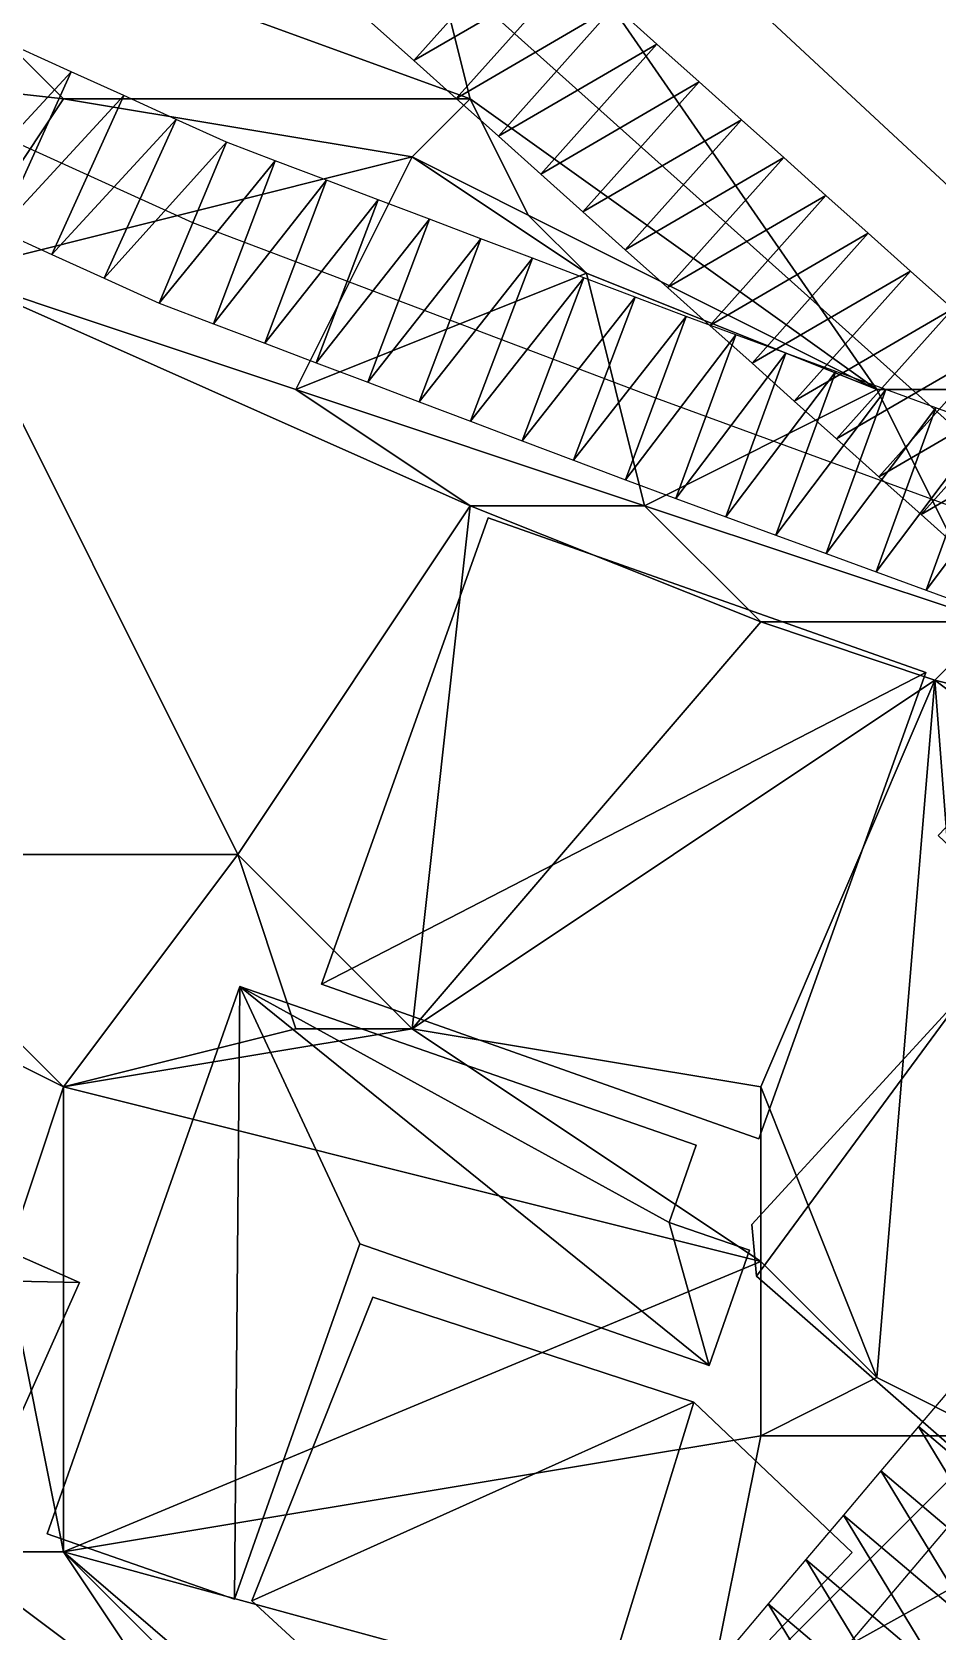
# Model space of a CAD drawing. Header units: metres. Extents: x -1103 to 901, y -902 to 905.
# Drawn here: x -973.1 to -941.9, y 173.3 to 228.3 of the extents above; entities that cross this region are included whole.
import ezdxf

# ---------------------------------------------------------------- set-up
doc = ezdxf.new("R2010")
doc.units = ezdxf.units.M
for name, color, linetype in [('OSM_BUILDING_FOOTPRINTS', 7, 'CONTINUOUS'), ('OSM_BUILDING_ROOFS', 1, 'CONTINUOUS'), ('OSM_BUILDING_WALLS', 8, 'CONTINUOUS'), ('OSM_ROAD_AXES', 2, 'CONTINUOUS'), ('OSM_ROAD_SURFACE', 9, 'CONTINUOUS'), ('OSM_TERRAIN', 3, 'CONTINUOUS')]:
    doc.layers.add(name, color=color, linetype=linetype)

msp = doc.modelspace()

# ---------------------------------------------------------------- linework, layer by layer
at = {"layer": 'OSM_BUILDING_FOOTPRINTS'}
for points in [[(-957.377, 211.583, 15.072), (-942.311, 206.264, 15.072), (-948.059, 190.217, 15.072), (-963.114, 195.536, 15.072), (-957.377, 211.583, 15.072)], [(-948.302, 187.265, 14.429), (-940.841, 195.393, 14.429), (-941.493, 196.012, 14.429), (-939.349, 198.257, 14.429), (-941.891, 200.657, 14.429), (-936.187, 206.618, 14.429), (-933.7, 204.274, 14.429), (-933.402, 204.583, 14.429), (-930.362, 201.708, 14.429), (-930.937, 201.1, 14.429), (-925.631, 196.09, 14.429), (-941.404, 179.601, 14.429), (-948.147, 185.495, 14.429), (-948.302, 187.265, 14.429)], [(-998.685, 190.128, 16.31), (-995.999, 196.122, 16.31), (-971.448, 185.274, 16.31), (-974.322, 178.859, 16.31), (-981.297, 181.934, 16.31), (-979.728, 185.45, 16.31), (-981.972, 186.446, 16.31), (-983.398, 183.272, 16.31), (-989.61, 186.014, 16.31), (-988.217, 189.133, 16.31), (-991.246, 190.471, 16.31), (-992.605, 187.441, 16.31), (-998.685, 190.128, 16.31)], [(-972.565, 176.625, 15.479), (-965.933, 195.459, 15.479), (-950.225, 189.996, 15.479), (-951.154, 187.342, 15.479), (-948.39, 186.38, 15.479), (-949.772, 182.421, 15.479), (-961.799, 186.601, 15.479), (-966.109, 174.381, 15.479), (-972.565, 176.625, 15.479)], [(-961.356, 184.765, 15.701), (-950.303, 181.16, 15.701), (-944.853, 175.984, 15.701), (-955.299, 164.914, 15.701), (-965.512, 174.325, 15.701), (-961.356, 184.765, 15.701)]]:
    msp.add_polyline3d(points, close=True, dxfattribs=at)
at = {"layer": 'OSM_BUILDING_ROOFS'}
for points in [[(-942.311, 206.264, 29.872), (-957.377, 211.583, 29.872), (-963.114, 195.536, 29.872)], [(-942.311, 206.264, 29.872), (-963.114, 195.536, 29.872), (-948.059, 190.217, 29.872)], [(-979.728, 185.45, 31.11), (-971.448, 185.274, 31.11), (-995.999, 196.122, 31.11)], [(-965.933, 195.459, 43.079), (-972.565, 176.625, 43.079), (-966.109, 174.381, 43.079)], [(-965.933, 195.459, 43.079), (-966.109, 174.381, 43.079), (-961.799, 186.601, 43.079)], [(-965.933, 195.459, 43.079), (-961.799, 186.601, 43.079), (-949.772, 182.421, 43.079)], [(-951.154, 187.342, 43.079), (-950.225, 189.996, 43.079), (-965.933, 195.459, 43.079)], [(-951.154, 187.342, 43.079), (-965.933, 195.459, 43.079), (-949.772, 182.421, 43.079)], [(-940.841, 195.393, 29.229), (-948.302, 187.265, 29.229), (-948.147, 185.495, 29.229)], [(-940.841, 195.393, 29.229), (-948.147, 185.495, 29.229), (-941.404, 179.601, 29.229)], [(-949.772, 182.421, 43.079), (-948.39, 186.38, 43.079), (-951.154, 187.342, 43.079)], [(-979.728, 185.45, 31.11), (-974.322, 178.859, 31.11), (-971.448, 185.274, 31.11)], [(-950.303, 181.16, 43.301), (-961.356, 184.765, 43.301), (-965.512, 174.325, 43.301)], [(-950.303, 181.16, 43.301), (-965.512, 174.325, 43.301), (-955.299, 164.914, 43.301)], [(-950.303, 181.16, 43.301), (-955.299, 164.914, 43.301), (-944.853, 175.984, 43.301)], [(-961.433, 163.642, 31.255), (-980.744, 174.878, 31.255), (-973.316, 162.503, 31.255)]]:
    msp.add_3dface(points, dxfattribs=at)
at = {"layer": 'OSM_BUILDING_WALLS'}
for points in [[(-957.377, 211.583, 15.072), (-963.114, 195.536, 15.072), (-963.114, 195.536, 29.872)], [(-957.377, 211.583, 15.072), (-963.114, 195.536, 29.872), (-957.377, 211.583, 29.872)], [(-942.311, 206.264, 15.072), (-957.377, 211.583, 15.072), (-957.377, 211.583, 29.872)], [(-942.311, 206.264, 15.072), (-957.377, 211.583, 29.872), (-942.311, 206.264, 29.872)], [(-948.059, 190.217, 15.072), (-942.311, 206.264, 15.072), (-942.311, 206.264, 29.872)], [(-948.059, 190.217, 15.072), (-942.311, 206.264, 29.872), (-948.059, 190.217, 29.872)], [(-971.448, 185.274, 16.31), (-995.999, 196.122, 16.31), (-995.999, 196.122, 31.11)], [(-971.448, 185.274, 16.31), (-995.999, 196.122, 31.11), (-971.448, 185.274, 31.11)], [(-965.933, 195.459, 15.479), (-972.565, 176.625, 15.479), (-972.565, 176.625, 43.079)], [(-965.933, 195.459, 15.479), (-972.565, 176.625, 43.079), (-965.933, 195.459, 43.079)], [(-950.225, 189.996, 15.479), (-965.933, 195.459, 15.479), (-965.933, 195.459, 43.079)], [(-950.225, 189.996, 15.479), (-965.933, 195.459, 43.079), (-950.225, 189.996, 43.079)], [(-963.114, 195.536, 15.072), (-948.059, 190.217, 15.072), (-948.059, 190.217, 29.872)], [(-963.114, 195.536, 15.072), (-948.059, 190.217, 29.872), (-963.114, 195.536, 29.872)], [(-940.841, 195.393, 14.429), (-948.302, 187.265, 14.429), (-948.302, 187.265, 29.229)], [(-940.841, 195.393, 14.429), (-948.302, 187.265, 29.229), (-940.841, 195.393, 29.229)], [(-951.154, 187.342, 15.479), (-950.225, 189.996, 15.479), (-950.225, 189.996, 43.079)], [(-951.154, 187.342, 15.479), (-950.225, 189.996, 43.079), (-951.154, 187.342, 43.079)], [(-948.39, 186.38, 15.479), (-951.154, 187.342, 15.479), (-951.154, 187.342, 43.079)], [(-948.39, 186.38, 15.479), (-951.154, 187.342, 43.079), (-948.39, 186.38, 43.079)], [(-948.302, 187.265, 14.429), (-948.147, 185.495, 14.429), (-948.147, 185.495, 29.229)], [(-948.302, 187.265, 14.429), (-948.147, 185.495, 29.229), (-948.302, 187.265, 29.229)], [(-966.109, 174.381, 15.479), (-961.799, 186.601, 15.479), (-961.799, 186.601, 43.079)], [(-966.109, 174.381, 15.479), (-961.799, 186.601, 43.079), (-966.109, 174.381, 43.079)], [(-961.799, 186.601, 15.479), (-949.772, 182.421, 15.479), (-949.772, 182.421, 43.079)], [(-961.799, 186.601, 15.479), (-949.772, 182.421, 43.079), (-961.799, 186.601, 43.079)], [(-949.772, 182.421, 15.479), (-948.39, 186.38, 15.479), (-948.39, 186.38, 43.079)], [(-949.772, 182.421, 15.479), (-948.39, 186.38, 43.079), (-949.772, 182.421, 43.079)], [(-948.147, 185.495, 14.429), (-941.404, 179.601, 14.429), (-941.404, 179.601, 29.229)], [(-948.147, 185.495, 14.429), (-941.404, 179.601, 29.229), (-948.147, 185.495, 29.229)], [(-974.322, 178.859, 16.31), (-971.448, 185.274, 16.31), (-971.448, 185.274, 31.11)], [(-974.322, 178.859, 16.31), (-971.448, 185.274, 31.11), (-974.322, 178.859, 31.11)], [(-961.356, 184.765, 15.701), (-965.512, 174.325, 15.701), (-965.512, 174.325, 43.301)], [(-961.356, 184.765, 15.701), (-965.512, 174.325, 43.301), (-961.356, 184.765, 43.301)], [(-950.303, 181.16, 15.701), (-961.356, 184.765, 15.701), (-961.356, 184.765, 43.301)], [(-950.303, 181.16, 15.701), (-961.356, 184.765, 43.301), (-950.303, 181.16, 43.301)], [(-944.853, 175.984, 15.701), (-950.303, 181.16, 15.701), (-950.303, 181.16, 43.301)], [(-944.853, 175.984, 15.701), (-950.303, 181.16, 43.301), (-944.853, 175.984, 43.301)], [(-972.565, 176.625, 15.479), (-966.109, 174.381, 15.479), (-966.109, 174.381, 43.079)], [(-972.565, 176.625, 15.479), (-966.109, 174.381, 43.079), (-972.565, 176.625, 43.079)], [(-955.299, 164.914, 15.701), (-944.853, 175.984, 15.701), (-944.853, 175.984, 43.301)], [(-955.299, 164.914, 15.701), (-944.853, 175.984, 43.301), (-955.299, 164.914, 43.301)], [(-961.433, 163.642, 16.455), (-980.744, 174.878, 16.455), (-980.744, 174.878, 31.255)], [(-961.433, 163.642, 16.455), (-980.744, 174.878, 31.255), (-961.433, 163.642, 31.255)], [(-965.512, 174.325, 15.701), (-955.299, 164.914, 15.701), (-955.299, 164.914, 43.301)], [(-965.512, 174.325, 15.701), (-955.299, 164.914, 43.301), (-965.512, 174.325, 43.301)]]:
    msp.add_3dface(points, dxfattribs=at)
at = {"layer": 'OSM_ROAD_AXES'}
for points in [[(-994.32, 262.1, 16.222), (-936.11, 210.024, 16.408)], [(-868.141, 249.805, 17.888), (-923.475, 198.202, 16.263), (-981.639, 129.58, 18.177)], [(-936.11, 210.024, 16.408), (-951.608, 215.697, 16.481), (-967.547, 221.735, 16.749), (-989.257, 231.599, 16.197), (-1010.525, 242.525, 16.189)]]:
    msp.add_polyline3d(points, dxfattribs=at)
at = {"layer": 'OSM_ROAD_SURFACE'}
for points in [[(-961.394, 228.619, 16.228), (-959.939, 227.317, 16.251), (-955.939, 231.788, 16.174)], [(-959.939, 227.317, 16.251), (-954.483, 230.487, 16.186), (-955.939, 231.788, 16.174)], [(-959.939, 227.317, 16.251), (-958.484, 226.015, 16.294), (-954.483, 230.487, 16.186)], [(-958.484, 226.015, 16.294), (-953.028, 229.185, 16.196), (-954.483, 230.487, 16.186)], [(-958.484, 226.015, 16.294), (-957.029, 224.713, 16.293), (-953.028, 229.185, 16.196)], [(-957.029, 224.713, 16.293), (-951.573, 227.883, 16.198), (-953.028, 229.185, 16.196)], [(-957.029, 224.713, 16.293), (-955.573, 223.411, 16.305), (-951.573, 227.883, 16.198)], [(-955.573, 223.411, 16.305), (-950.118, 226.581, 16.199), (-951.573, 227.883, 16.198)], [(-971.734, 226.932, 16.67), (-973.543, 227.754, 16.633), (-976.025, 222.292, 16.871)], [(-971.734, 226.932, 16.67), (-976.025, 222.292, 16.871), (-974.216, 221.47, 16.909)], [(-969.924, 226.11, 16.708), (-971.734, 226.932, 16.67), (-974.216, 221.47, 16.909)], [(-955.573, 223.411, 16.305), (-954.118, 222.109, 16.317), (-950.118, 226.581, 16.199)], [(-954.118, 222.109, 16.317), (-948.662, 225.279, 16.201), (-950.118, 226.581, 16.199)], [(-969.924, 226.11, 16.708), (-974.216, 221.47, 16.909), (-972.406, 220.648, 16.895)], [(-968.115, 225.288, 16.748), (-969.924, 226.11, 16.708), (-972.406, 220.648, 16.895)], [(-968.115, 225.288, 16.748), (-972.406, 220.648, 16.895), (-970.597, 219.826, 16.892)], [(-966.393, 224.504, 16.732), (-968.115, 225.288, 16.748), (-970.597, 219.826, 16.892)], [(-954.118, 222.109, 16.317), (-952.663, 220.807, 16.329), (-948.662, 225.279, 16.201)], [(-952.663, 220.807, 16.329), (-947.207, 223.977, 16.203), (-948.662, 225.279, 16.201)], [(-966.393, 224.504, 16.732), (-970.597, 219.826, 16.892), (-968.702, 218.966, 16.888)], [(-964.713, 223.87, 16.715), (-966.393, 224.504, 16.732), (-968.702, 218.966, 16.888)], [(-952.663, 220.807, 16.329), (-951.208, 219.505, 16.362), (-947.207, 223.977, 16.203)], [(-951.208, 219.505, 16.362), (-945.752, 222.675, 16.205), (-947.207, 223.977, 16.203)], [(-964.713, 223.87, 16.715), (-968.702, 218.966, 16.888), (-966.839, 218.259, 16.881)], [(-962.942, 223.199, 16.698), (-964.713, 223.87, 16.715), (-966.839, 218.259, 16.881)], [(-962.942, 223.199, 16.698), (-966.839, 218.259, 16.881), (-965.068, 217.588, 16.875)], [(-961.171, 222.528, 16.691), (-962.942, 223.199, 16.698), (-965.068, 217.588, 16.875)], [(-961.171, 222.528, 16.691), (-965.068, 217.588, 16.875), (-963.297, 216.917, 16.865)], [(-959.4, 221.857, 16.664), (-961.171, 222.528, 16.691), (-963.297, 216.917, 16.865)], [(-951.208, 219.505, 16.362), (-949.752, 218.203, 16.473), (-945.752, 222.675, 16.205)], [(-949.752, 218.203, 16.473), (-944.297, 221.373, 16.206), (-945.752, 222.675, 16.205)], [(-959.4, 221.857, 16.664), (-963.297, 216.917, 16.865), (-961.526, 216.246, 16.823)], [(-957.629, 221.186, 16.632), (-959.4, 221.857, 16.664), (-961.526, 216.246, 16.823)], [(-957.629, 221.186, 16.632), (-961.526, 216.246, 16.823), (-959.754, 215.575, 16.774)], [(-955.858, 220.515, 16.599), (-957.629, 221.186, 16.632), (-959.754, 215.575, 16.774)], [(-949.752, 218.203, 16.473), (-948.297, 216.902, 16.446), (-944.297, 221.373, 16.206)], [(-948.297, 216.902, 16.446), (-942.841, 220.071, 16.208), (-944.297, 221.373, 16.206)], [(-955.858, 220.515, 16.599), (-959.754, 215.575, 16.774), (-957.983, 214.904, 16.724)], [(-954.087, 219.844, 16.566), (-955.858, 220.515, 16.599), (-957.983, 214.904, 16.724)], [(-954.087, 219.844, 16.566), (-957.983, 214.904, 16.724), (-956.212, 214.233, 16.675)], [(-952.316, 219.174, 16.527), (-954.087, 219.844, 16.566), (-956.212, 214.233, 16.675)], [(-948.297, 216.902, 16.446), (-946.842, 215.6, 16.42), (-942.841, 220.071, 16.208)], [(-946.842, 215.6, 16.42), (-941.386, 218.77, 16.21), (-942.841, 220.071, 16.208)], [(-952.316, 219.174, 16.527), (-956.212, 214.233, 16.675), (-954.441, 213.563, 16.625)], [(-950.56, 218.508, 16.49), (-952.316, 219.174, 16.527), (-954.441, 213.563, 16.625)], [(-950.56, 218.508, 16.49), (-954.441, 213.563, 16.625), (-952.655, 212.886, 16.575)], [(-948.854, 217.884, 16.453), (-950.56, 218.508, 16.49), (-952.655, 212.886, 16.575)], [(-946.842, 215.6, 16.42), (-945.387, 214.298, 16.401), (-941.386, 218.77, 16.21)], [(-945.387, 214.298, 16.401), (-939.931, 217.468, 16.212), (-941.386, 218.77, 16.21)], [(-948.854, 217.884, 16.453), (-952.655, 212.886, 16.575), (-950.917, 212.25, 16.537)], [(-947.132, 217.254, 16.417), (-948.854, 217.884, 16.453), (-950.917, 212.25, 16.537)], [(-945.387, 214.298, 16.401), (-943.931, 212.996, 16.39), (-939.931, 217.468, 16.212)], [(-943.931, 212.996, 16.39), (-938.476, 216.166, 16.213), (-939.931, 217.468, 16.212)], [(-947.132, 217.254, 16.417), (-950.917, 212.25, 16.537), (-949.195, 211.619, 16.512)], [(-945.41, 216.623, 16.367), (-947.132, 217.254, 16.417), (-949.195, 211.619, 16.512)], [(-945.41, 216.623, 16.367), (-949.195, 211.619, 16.512), (-947.473, 210.989, 16.486)], [(-943.688, 215.993, 16.343), (-945.41, 216.623, 16.367), (-947.473, 210.989, 16.486)], [(-943.688, 215.993, 16.343), (-947.473, 210.989, 16.486), (-945.751, 210.359, 16.461)], [(-941.967, 215.363, 16.312), (-943.688, 215.993, 16.343), (-945.751, 210.359, 16.461)], [(-943.931, 212.996, 16.39), (-942.476, 211.694, 16.379), (-938.476, 216.166, 16.213)], [(-942.476, 211.694, 16.379), (-937.02, 214.864, 16.201), (-938.476, 216.166, 16.213)], [(-941.967, 215.363, 16.312), (-945.751, 210.359, 16.461), (-944.029, 209.728, 16.436)], [(-940.245, 214.732, 16.28), (-941.967, 215.363, 16.312), (-944.029, 209.728, 16.436)], [(-940.245, 214.732, 16.28), (-944.029, 209.728, 16.436), (-942.307, 209.098, 16.411)], [(-942.476, 211.694, 16.379), (-941.021, 210.392, 16.367), (-937.02, 214.864, 16.201)], [(-938.523, 214.102, 16.249), (-940.245, 214.732, 16.28), (-942.307, 209.098, 16.411)], [(-938.523, 214.102, 16.249), (-942.307, 209.098, 16.411), (-940.585, 208.468, 16.386)], [(-941.274, 181.843, 17.223), (-942.567, 180.318, 17.443), (-937.99, 176.438, 17.624)], [(-942.567, 180.318, 17.443), (-943.859, 178.793, 17.643), (-939.282, 174.913, 17.737)], [(-942.567, 180.318, 17.443), (-939.282, 174.913, 17.737), (-937.99, 176.438, 17.624)], [(-943.859, 178.793, 17.643), (-945.152, 177.268, 17.749), (-940.575, 173.389, 17.85)], [(-943.859, 178.793, 17.643), (-940.575, 173.389, 17.85), (-939.282, 174.913, 17.737)], [(-945.152, 177.268, 17.749), (-946.444, 175.743, 17.854), (-941.867, 171.864, 17.963)], [(-945.152, 177.268, 17.749), (-941.867, 171.864, 17.963), (-940.575, 173.389, 17.85)], [(-946.444, 175.743, 17.854), (-947.737, 174.218, 17.96), (-943.16, 170.339, 18.049)], [(-946.444, 175.743, 17.854), (-943.16, 170.339, 18.049), (-941.867, 171.864, 17.963)], [(-947.737, 174.218, 17.96), (-949.029, 172.693, 18.066), (-944.452, 168.814, 18.073)], [(-947.737, 174.218, 17.96), (-944.452, 168.814, 18.073), (-943.16, 170.339, 18.049)]]:
    msp.add_3dface(points, dxfattribs=at)
at = {"layer": 'OSM_TERRAIN'}
for points in [[(-934, 216, 16.061), (-932, 244, 16.162), (-962, 242, 16)], [(-958, 226, 16.228), (-962, 242, 16), (-980, 234, 16.022)], [(-958, 226, 16.228), (-944, 216, 16.301), (-962, 242, 16)], [(-944, 216, 16.301), (-934, 216, 16.061), (-962, 242, 16)], [(-990, 228, 16.334), (-972, 226, 16.75), (-980, 234, 16.022)], [(-972, 226, 16.75), (-958, 226, 16.228), (-980, 234, 16.022)], [(-976, 220, 16.911), (-972, 226, 16.75), (-990, 228, 16.334)], [(-972, 226, 16.75), (-976, 220, 16.911), (-960, 224, 16.586)], [(-960, 224, 16.586), (-958, 226, 16.228), (-972, 226, 16.75)], [(-960, 224, 16.586), (-956, 222, 16.282), (-958, 226, 16.228)], [(-956, 222, 16.282), (-944, 216, 16.301), (-958, 226, 16.228)], [(-976, 220, 16.911), (-964, 216, 16.852), (-960, 224, 16.586)], [(-964, 216, 16.852), (-954, 220, 16.512), (-960, 224, 16.586)], [(-954, 220, 16.512), (-956, 222, 16.282), (-960, 224, 16.586)], [(-954, 220, 16.512), (-944, 216, 16.301), (-956, 222, 16.282)], [(-980, 200, 18.107), (-966, 200, 17.947), (-976, 220, 16.911)], [(-966, 200, 17.947), (-958, 212, 17.197), (-976, 220, 16.911)], [(-958, 212, 17.197), (-964, 216, 16.852), (-976, 220, 16.911)], [(-952, 212, 16.511), (-954, 220, 16.512), (-964, 216, 16.852)], [(-952, 212, 16.511), (-944, 216, 16.301), (-954, 220, 16.512)], [(-958, 212, 17.197), (-952, 212, 16.511), (-964, 216, 16.852)], [(-940, 208, 16.33), (-944, 216, 16.301), (-952, 212, 16.511)], [(-940, 208, 16.33), (-934, 216, 16.061), (-944, 216, 16.301)], [(-966, 200, 17.947), (-960, 194, 17.396), (-958, 212, 17.197)], [(-960, 194, 17.396), (-948, 208, 17.326), (-958, 212, 17.197)], [(-948, 208, 17.326), (-952, 212, 16.511), (-958, 212, 17.197)], [(-948, 208, 17.326), (-940, 208, 16.33), (-952, 212, 16.511)], [(-960, 194, 17.396), (-942, 206, 17.199), (-948, 208, 17.326)], [(-948, 208, 17.326), (-942, 206, 17.199), (-940, 208, 16.33)], [(-942, 206, 17.199), (-934, 204, 16.449), (-940, 208, 16.33)], [(-960, 194, 17.396), (-948, 192, 17.33), (-942, 206, 17.199)], [(-948, 192, 17.33), (-944, 182, 17.078), (-942, 206, 17.199)], [(-944, 182, 17.078), (-940, 180, 17.213), (-942, 206, 17.199)], [(-940, 180, 17.213), (-934, 200, 16.916), (-942, 206, 17.199)], [(-942, 206, 17.199), (-934, 200, 16.916), (-934, 204, 16.449)], [(-972, 192, 18.176), (-980, 200, 18.107), (-984, 198, 18.431)], [(-972, 192, 18.176), (-966, 200, 17.947), (-980, 200, 18.107)], [(-972, 192, 18.176), (-964, 194, 17.625), (-966, 200, 17.947)], [(-964, 194, 17.625), (-960, 194, 17.396), (-966, 200, 17.947)], [(-974, 186, 18.737), (-972, 192, 18.176), (-984, 198, 18.431)], [(-948, 186, 17.864), (-960, 194, 17.396), (-972, 192, 18.176)], [(-972, 192, 18.176), (-960, 194, 17.396), (-964, 194, 17.625)], [(-948, 186, 17.864), (-948, 192, 17.33), (-960, 194, 17.396)], [(-974, 186, 18.737), (-972, 176, 18.068), (-972, 192, 18.176)], [(-972, 176, 18.068), (-948, 186, 17.864), (-972, 192, 18.176)], [(-948, 186, 17.864), (-944, 182, 17.078), (-948, 192, 17.33)], [(-976, 176, 18.744), (-972, 176, 18.068), (-974, 186, 18.737)], [(-948, 180, 18.047), (-948, 186, 17.864), (-972, 176, 18.068)], [(-948, 180, 18.047), (-944, 182, 17.078), (-948, 186, 17.864)], [(-940, 180, 17.213), (-944, 182, 17.078), (-948, 180, 18.047)], [(-972, 176, 18.068), (-950, 170, 18.067), (-948, 180, 18.047)], [(-932, 172, 17.88), (-932, 180, 17.303), (-950, 170, 18.067)], [(-950, 170, 18.067), (-940, 180, 17.213), (-948, 180, 18.047)], [(-950, 170, 18.067), (-932, 180, 17.303), (-940, 180, 17.213)], [(-980, 164, 18.823), (-968, 170, 18.751), (-976, 176, 18.744)], [(-968, 170, 18.751), (-972, 176, 18.068), (-976, 176, 18.744)], [(-960, 164, 18.652), (-958, 164, 18.318), (-972, 176, 18.068)], [(-960, 164, 18.652), (-972, 176, 18.068), (-968, 170, 18.751)], [(-972, 176, 18.068), (-958, 164, 18.318), (-950, 170, 18.067)]]:
    msp.add_3dface(points, dxfattribs=at)

doc.saveas('drawing.dxf')
